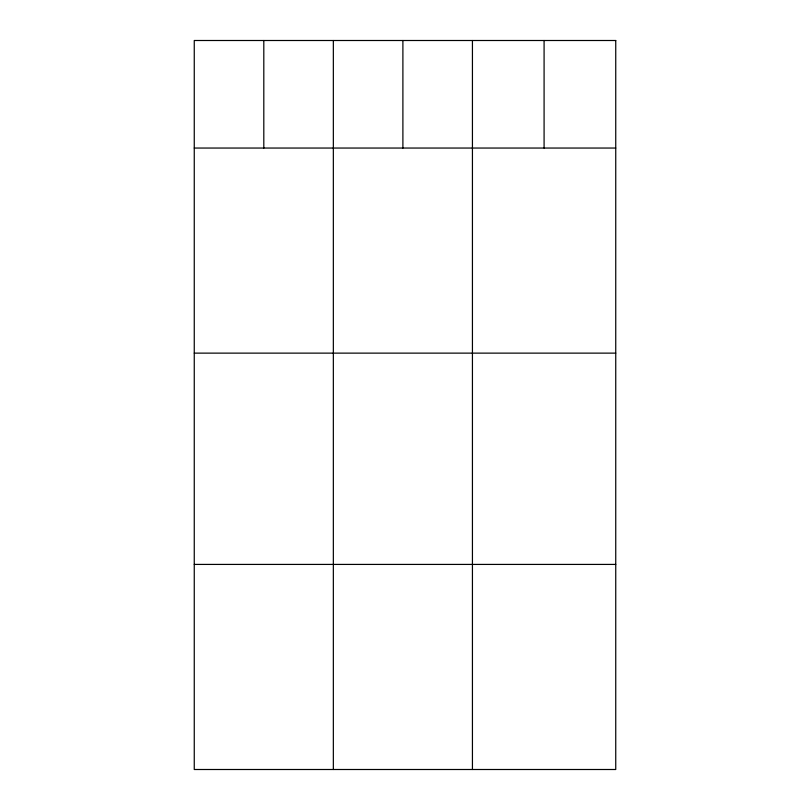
<?xml version="1.0" encoding="UTF-8"?>
<svg xmlns="http://www.w3.org/2000/svg" width="810" height="810" viewBox="0 0 810 810"><rect width="100%" height="100%" fill="white"/><g stroke="black" fill="none" stroke-linecap="round" stroke-linejoin="round"><path stroke-width="1.21" d="M194.258 148.048L615.742 148.048M194.258 353.13L615.742 353.13M194.258 564.418L615.742 564.418M544.087 40.5L544.087 148.048M472.433 40.5L472.433 769.5M402.894 40.5L402.894 148.048M333.345 40.5L333.345 769.5M263.807 40.5L263.807 148.048M615.742 40.5L194.258 40.5L194.258 769.5L615.742 769.5L615.742 40.5"/></g></svg>
